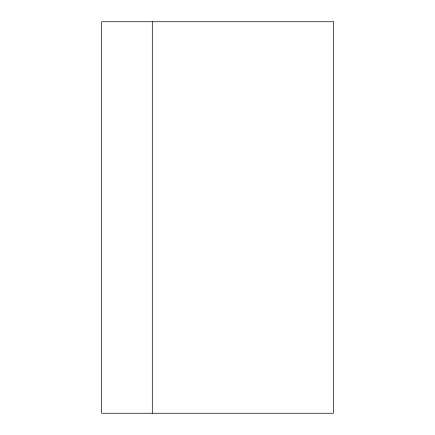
<?xml version="1.0" encoding="UTF-8"?>
<svg xmlns="http://www.w3.org/2000/svg" width="435" height="435" viewBox="0 0 435 435"><rect width="100%" height="100%" fill="white"/><g stroke="black" fill="none" stroke-linecap="round" stroke-linejoin="round"><path stroke-width="0.65" d="M152.299 21.75L152.299 413.25M333.368 21.75L101.632 21.75L101.632 413.25L333.368 413.25L333.368 21.75"/></g></svg>
